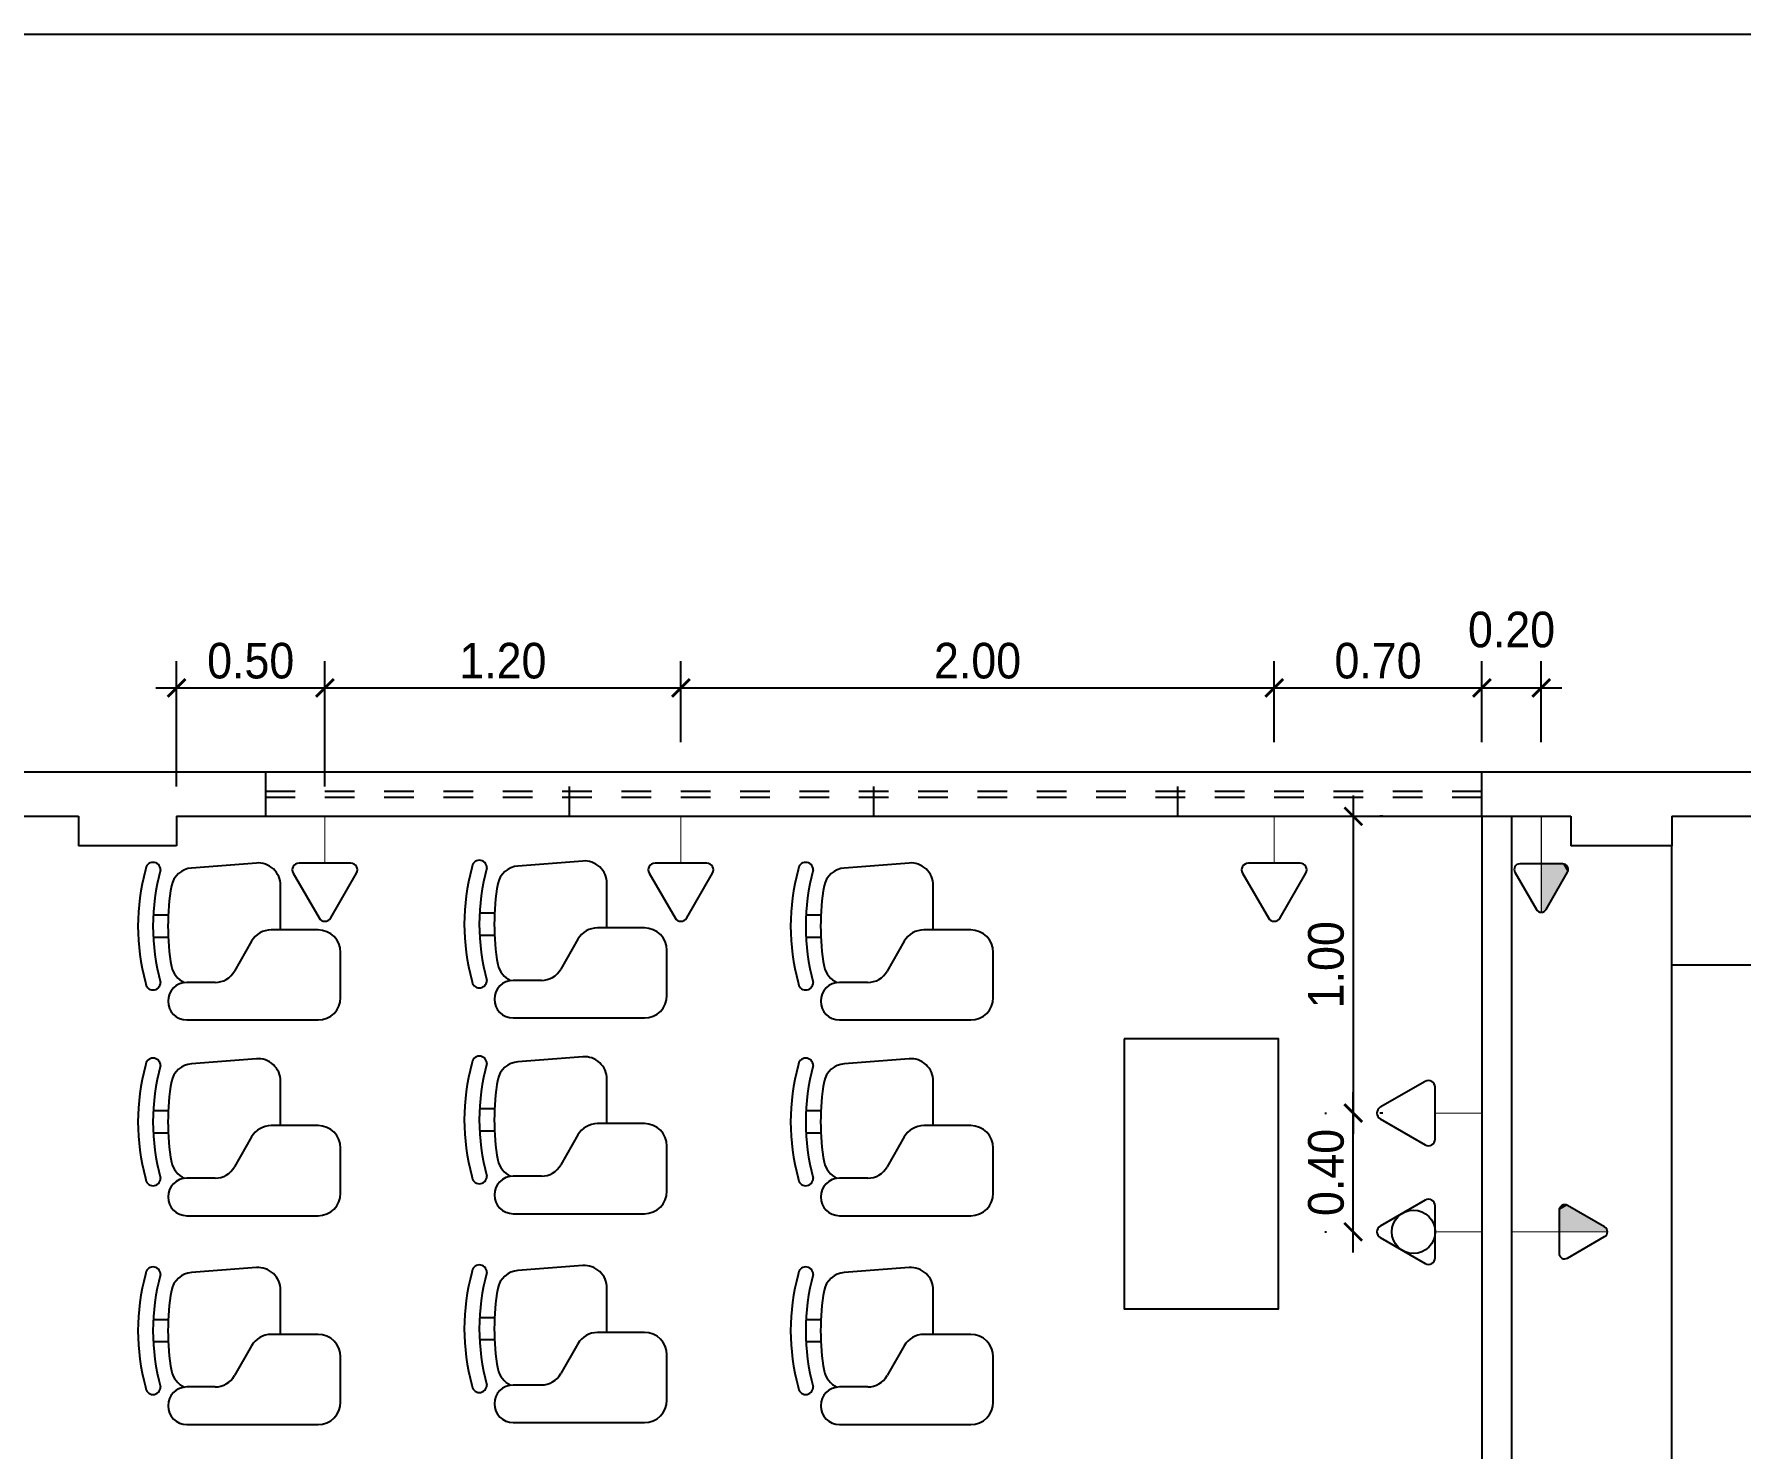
# Model space of a CAD drawing. Header units: millimetres. Extents: x 7034 to 7235, y -465 to -380.
# Drawn here: x 7133.85 to 7139.61, y -406.91 to -402.15 of the extents above; entities that cross this region are included whole.
import ezdxf

# ---------------------------------------------------------------- set-up
doc = ezdxf.new("R2010")
doc.units = ezdxf.units.MM
doc.header["$LTSCALE"] = 0.005
doc.linetypes.add('CONTINUO', pattern=[0])
doc.linetypes.add('DASHED', pattern=[19.05, 12.7, -6.35])
doc.layers.get('0').update_dxf_attribs({"linetype": 'CONTINUO'})
doc.layers.get('DEFPOINTS').update_dxf_attribs({"linetype": 'CONTINUO', "lineweight": 15})
for name, color, linetype in [('- COTAS', 12, 'Continuous'), ('0-TOMADAS', 12, 'Continuous'), ('ARQ-PEITORIAL', 4, 'Continuous'), ('ARQ_ALVENARIA', 6, 'Continuous'), ('ARQ_JANELAALTA', 150, 'DASHED'), ('NN_PISO', 8, 'Continuous')]:
    doc.layers.add(name, color=color, linetype=linetype)
doc.layers.add('0-LAYOUT', color=250, linetype='Continuous', lineweight=25)
doc.styles.add('ARQ', font='arial.ttf', dxfattribs={"width": 0.9})
doc.dimstyles.new('1-50', dxfattribs={"dimtxt": 0.12, "dimasz": 0.06, "dimexe": 0.09, "dimexo": 0.1, "dimgap": 0.03, "dimtad": 1, "dimzin": 0, "dimdsep": 46, "dimtxsty": 'ARQ', "dimblk": 'ARCHTICK', "dimcen": 0, "dimdle": 0.07, "dimclrd": 1, "dimclre": 1, "dimclrt": 7, "dimadec": 0, "dimazin": 0, "dimtm": 1e-09, "dimtfac": 1, "dimtofl": 0, "dimtmove": 2, "dimatfit": 3, "dimldrblk": 'ARCHTICK', "dimfxl": 1, "dimtolj": 1, "dimtzin": 0, "dimlwd": -1, "dimlwe": -1, "dimarcsym": 0})

# ---------------------------------------------------------------- blocks, each defined once
blk = doc.blocks.new('A$C778229A4')
at = {"layer": '0-LAYOUT', "linetype": 'Continuous'}
for p, q in [((556.6, 737.6), (252.4, 714.2)), ((670.6, 423.4), (670.6, 632.1)), ((72, 493.9), (142.4, 493.9)), ((847, 423.4), (626.1, 423.4)), ((142.4, 388.1), (72, 388.1)), ((534.2, 370.1), (454.1, 229.7)), ((952.8, 105.8), (952.8, 317.5)), ((362.2, 176.4), (229.5, 176.4)), ((229.5, 0), (847, 0))]:
    blk.add_line(p, q, dxfattribs=at)
for centre, radius, start, end in [((70.8, 705.6), 35.3, 0, 180), ((564.7, 632.1), 105.8, 0, 94.39871), ((1004.3, 441), 1004.3, 164.72346, 195.27654), ((1074.9, 441), 1004.3, 164.72346, 195.27654), ((260.5, 608.7), 105.8, 94.39871, 168.30549), ((1283.9, 441), 1142.8, 170.47649, 189.52351), ((626.1, 317.5), 105.8, 90, 150.25512), ((847, 317.5), 105.8, 0, 90), ((260.5, 273.4), 105.8, 191.69451, 247.18493), ((70.8, 176.4), 35.3, 180, 0), ((229.5, 88.2), 88.2, 90, 270), ((362.2, 282.3), 105.8, 270, 330.25512), ((847, 105.8), 105.8, 270, 0)]:
    blk.add_arc(centre, radius, start, end, dxfattribs=at)
blk = doc.blocks.new('TOMADA-H30')
blk.add_lwpolyline([(-0.1082, 0.1955), (0.1082, 0.1955, 0.57735), (0.1324, 0.2375), (0.0242, 0.4248, 0.57735), (-0.0242, 0.4248), (-0.1324, 0.2375, 0.57735)], format="xyb", close=True)
at = {"const_width": 0.005}
blk.add_lwpolyline([(0, 0.1955), (0, 0)], dxfattribs=at)
blk = doc.blocks.new('2541982')
at = {"layer": '0-TOMADAS', "xscale": 0.6451236243583418, "yscale": 0.6451236243583418, "zscale": 0.6451236243583418, "rotation": 270}
blk.add_blockref('TOMADA-H30', (3218.8519, 1440.9676), dxfattribs=at)
blk = doc.blocks.new('TOMADA-H115')
blk.add_lwpolyline([(-0.066, 0.1461), (0.066, 0.1461, 0.57735), (0.0807, 0.1717), (0.0148, 0.2859, 0.57735), (-0.0148, 0.2859), (-0.0807, 0.1717, 0.57735)], format="xyb", close=True)
blk.add_lwpolyline([(-0.066, 0.1461), (0.066, 0.1461, 0.57735), (0.0807, 0.1717), (0.0148, 0.2859, 0.57735), (-0.0148, 0.2859), (-0.0807, 0.1717, 0.57735)], format="xyb", close=True)
at = {"const_width": 0.00374}
blk.add_lwpolyline([(0, 0.2945), (0, 0)], dxfattribs=at)
for points in [[(-0.066, 0.1461), (-0.0807, 0.1717), (0, 0.1461), (0, 0.2945)], [(-0.0807, 0.1717), (0, 0.2945), (-0.0148, 0.2859)], [(-0.081, 0.1552), (-0.0807, 0.1717), (-0.083, 0.1641)], [(-0.083, 0.1641), (-0.0807, 0.1717), (-0.0822, 0.1683)], [(-0.081, 0.1552), (-0.083, 0.1641), (-0.0827, 0.1597)], [(-0.066, 0.1461), (-0.0807, 0.1717), (-0.081, 0.1552)], [(-0.081, 0.1552), (-0.066, 0.1461), (-0.0742, 0.1482)], [(-0.081, 0.1552), (-0.0742, 0.1482), (-0.0782, 0.1513)], [(-0.0742, 0.1482), (-0.066, 0.1461), (-0.0702, 0.1466)]]:
    blk.add_solid(points)
blk = doc.blocks.new('_ArchTick')
at = {"color": 0, "linetype": 'ByBlock', "const_width": 0.15}
blk.add_lwpolyline([(-0.5, -0.5), (0.5, 0.5)], dxfattribs=at)
blk = doc.blocks.new('*D61')
at = {"layer": '- COTAS', "color": 1, "transparency": 16777216}
for p, q in [((7134.3345, -404.6832), (7134.3345, -404.2607)), ((7134.8345, -404.6832), (7134.8345, -404.2607)), ((7134.2645, -404.3507), (7134.9045, -404.3507))]:
    blk.add_line(p, q, dxfattribs=at)
at = {"layer": 'DEFPOINTS', "color": 0, "transparency": 16777216}
for p in [(7134.8345, -404.3507), (7134.3345, -404.7832), (7134.8345, -404.7832)]:
    blk.add_point(p, dxfattribs=at)
at = {"layer": '- COTAS', "color": 1, "transparency": 16777216, "xscale": 0.06, "yscale": 0.06, "zscale": 0.06, "rotation": 180}
blk.add_blockref('_ArchTick', (7134.3345, -404.3507), dxfattribs=at)
at = {"layer": '- COTAS', "color": 1, "transparency": 16777216, "xscale": 0.06, "yscale": 0.06, "zscale": 0.06}
blk.add_blockref('_ArchTick', (7134.8345, -404.3507), dxfattribs=at)
at = {"layer": '- COTAS', "color": 7, "transparency": 16777216, "insert": (7134.5845, -404.2595), "char_height": 0.12, "attachment_point": 5, "style": 'ARQ'}
blk.add_mtext('\\A1;0.50', dxfattribs=at)
blk = doc.blocks.new('*D62')
at = {"layer": '- COTAS', "color": 1, "transparency": 16777216}
for p, q in [((7134.8345, -404.6832), (7134.8345, -404.2607)), ((7136.0345, -404.5332), (7136.0345, -404.2607)), ((7134.7645, -404.3507), (7136.1045, -404.3507))]:
    blk.add_line(p, q, dxfattribs=at)
at = {"layer": 'DEFPOINTS', "color": 0, "transparency": 16777216}
for p in [(7136.0345, -404.3507), (7136.0345, -404.6332), (7134.8345, -404.7832)]:
    blk.add_point(p, dxfattribs=at)
at = {"layer": '- COTAS', "color": 1, "transparency": 16777216, "xscale": 0.06, "yscale": 0.06, "zscale": 0.06, "rotation": 180}
blk.add_blockref('_ArchTick', (7134.8345, -404.3507), dxfattribs=at)
at = {"layer": '- COTAS', "color": 1, "transparency": 16777216, "xscale": 0.06, "yscale": 0.06, "zscale": 0.06}
blk.add_blockref('_ArchTick', (7136.0345, -404.3507), dxfattribs=at)
at = {"layer": '- COTAS', "color": 7, "transparency": 16777216, "insert": (7135.4345, -404.2595), "char_height": 0.12, "attachment_point": 5, "style": 'ARQ'}
blk.add_mtext('\\A1;1.20', dxfattribs=at)
blk = doc.blocks.new('*D63')
at = {"layer": '- COTAS', "color": 1, "transparency": 16777216}
for p, q in [((7136.0345, -404.5332), (7136.0345, -404.2607)), ((7138.0345, -404.5332), (7138.0345, -404.2607)), ((7135.9645, -404.3507), (7138.1045, -404.3507))]:
    blk.add_line(p, q, dxfattribs=at)
at = {"layer": 'DEFPOINTS', "color": 0, "transparency": 16777216}
for p in [(7138.0345, -404.3507), (7136.0345, -404.6332), (7138.0345, -404.6332)]:
    blk.add_point(p, dxfattribs=at)
at = {"layer": '- COTAS', "color": 1, "transparency": 16777216, "xscale": 0.06, "yscale": 0.06, "zscale": 0.06, "rotation": 180}
blk.add_blockref('_ArchTick', (7136.0345, -404.3507), dxfattribs=at)
at = {"layer": '- COTAS', "color": 1, "transparency": 16777216, "xscale": 0.06, "yscale": 0.06, "zscale": 0.06}
blk.add_blockref('_ArchTick', (7138.0345, -404.3507), dxfattribs=at)
at = {"layer": '- COTAS', "color": 7, "transparency": 16777216, "insert": (7137.0345, -404.2595), "char_height": 0.12, "attachment_point": 5, "style": 'ARQ'}
blk.add_mtext('\\A1;2.00', dxfattribs=at)
blk = doc.blocks.new('*D64')
at = {"layer": '- COTAS', "color": 1, "transparency": 16777216}
for p, q in [((7138.0345, -404.5332), (7138.0345, -404.2607)), ((7138.7345, -404.5332), (7138.7345, -404.2607)), ((7137.9645, -404.3507), (7138.8045, -404.3507))]:
    blk.add_line(p, q, dxfattribs=at)
at = {"layer": 'DEFPOINTS', "color": 0, "transparency": 16777216}
for p in [(7138.7345, -404.3507), (7138.0345, -404.6332), (7138.7345, -404.6332)]:
    blk.add_point(p, dxfattribs=at)
at = {"layer": '- COTAS', "color": 1, "transparency": 16777216, "xscale": 0.06, "yscale": 0.06, "zscale": 0.06, "rotation": 180}
blk.add_blockref('_ArchTick', (7138.0345, -404.3507), dxfattribs=at)
at = {"layer": '- COTAS', "color": 1, "transparency": 16777216, "xscale": 0.06, "yscale": 0.06, "zscale": 0.06}
blk.add_blockref('_ArchTick', (7138.7345, -404.3507), dxfattribs=at)
at = {"layer": '- COTAS', "color": 7, "transparency": 16777216, "insert": (7138.3845, -404.2595), "char_height": 0.12, "attachment_point": 5, "style": 'ARQ'}
blk.add_mtext('\\A1;0.70', dxfattribs=at)
blk = doc.blocks.new('*D65')
at = {"layer": '- COTAS', "color": 1, "transparency": 16777216}
for p, q in [((7138.7345, -404.5332), (7138.7345, -404.2607)), ((7138.9345, -404.5332), (7138.9345, -404.2607)), ((7138.6645, -404.3507), (7139.0045, -404.3507))]:
    blk.add_line(p, q, dxfattribs=at)
at = {"layer": 'DEFPOINTS', "color": 0, "transparency": 16777216}
for p in [(7138.9345, -404.3507), (7138.7345, -404.6332), (7138.9345, -404.6332)]:
    blk.add_point(p, dxfattribs=at)
at = {"layer": '- COTAS', "color": 1, "transparency": 16777216, "xscale": 0.06, "yscale": 0.06, "zscale": 0.06, "rotation": 180}
blk.add_blockref('_ArchTick', (7138.7345, -404.3507), dxfattribs=at)
at = {"layer": '- COTAS', "color": 1, "transparency": 16777216, "xscale": 0.06, "yscale": 0.06, "zscale": 0.06}
blk.add_blockref('_ArchTick', (7138.9345, -404.3507), dxfattribs=at)
at = {"layer": '- COTAS', "color": 7, "transparency": 16777216, "insert": (7138.8345, -404.1545), "char_height": 0.12, "attachment_point": 5, "style": 'ARQ'}
blk.add_mtext('\\A1;0.20', dxfattribs=at)
blk = doc.blocks.new('*D214')
at = {"layer": 'DEFPOINTS', "color": 0, "transparency": 16777216}
for p in [(7138.3008, -404.7832), (7138.3008, -405.7832), (7138.3008, -405.7832)]:
    blk.add_point(p, dxfattribs=at)
at = {"layer": 'NN_PISO', "color": 1, "transparency": 16777216}
for p, q in [((7138.3008, -404.7132), (7138.3008, -405.8532)), ((7138.4008, -404.7832), (7138.3908, -404.7832)), ((7138.4008, -405.7832), (7138.3908, -405.7832))]:
    blk.add_line(p, q, dxfattribs=at)
at = {"layer": 'NN_PISO', "color": 1, "transparency": 16777216, "xscale": 0.06, "yscale": 0.06, "zscale": 0.06}
for p, rotation in [((7138.3008, -404.7832), 90), ((7138.3008, -405.7832), 270)]:
    blk.add_blockref('_ArchTick', p, dxfattribs=dict(at, rotation=rotation))
at = {"layer": 'NN_PISO', "color": 7, "transparency": 16777216, "insert": (7138.2095, -405.2832), "char_height": 0.12, "attachment_point": 5, "rotation": 90, "style": 'ARQ'}
blk.add_mtext('\\A1;1.00', dxfattribs=at)
blk = doc.blocks.new('*D215')
at = {"layer": 'DEFPOINTS', "color": 0, "transparency": 16777216}
for p in [(7138.3008, -405.7832), (7138.3048, -405.7832), (7138.3048, -406.1832)]:
    blk.add_point(p, dxfattribs=at)
at = {"layer": 'NN_PISO', "color": 1, "transparency": 16777216}
for p, q in [((7138.3008, -406.2532), (7138.3008, -405.7132)), ((7138.2048, -405.7832), (7138.2108, -405.7832)), ((7138.2048, -406.1832), (7138.2108, -406.1832))]:
    blk.add_line(p, q, dxfattribs=at)
at = {"layer": 'NN_PISO', "color": 1, "transparency": 16777216, "xscale": 0.06, "yscale": 0.06, "zscale": 0.06}
for p, rotation in [((7138.3008, -405.7832), 90), ((7138.3008, -406.1832), 270)]:
    blk.add_blockref('_ArchTick', p, dxfattribs=dict(at, rotation=rotation))
at = {"layer": 'NN_PISO', "color": 7, "transparency": 16777216, "insert": (7138.2095, -405.9832), "char_height": 0.12, "attachment_point": 5, "rotation": 90, "style": 'ARQ'}
blk.add_mtext('\\A1;0.40', dxfattribs=at)

msp = doc.modelspace()

# ---------------------------------------------------------------- linework, layer by layer
msp.add_lwpolyline([(7145.1864, -402.1477), (7145.1864, -416.9977), (7124.1864, -416.9977), (7124.1864, -402.1477)], close=True)
at = {"layer": '0-LAYOUT'}
for p, q in [((7139.3745, -407.5832), (7139.3745, -404.8832)), ((7139.3745, -405.2832), (7144.3045, -405.2832))]:
    msp.add_line(p, q, dxfattribs=at)
msp.add_lwpolyline([(7137.5285, -405.5332), (7137.5285, -406.4432), (7138.0485, -406.4432), (7138.0485, -405.5332)], close=True, dxfattribs=at)
at = {"layer": '0-TOMADAS'}
msp.add_circle((7138.5039, -406.1832), 0.0729, dxfattribs=at)
at = {"layer": 'ARQ-PEITORIAL'}
for p, q in [((7138.7345, -404.7832), (7138.7345, -407.5832)), ((7138.8345, -404.7832), (7138.8345, -407.5832))]:
    msp.add_line(p, q, dxfattribs=at)
at = {"layer": 'ARQ_ALVENARIA'}
for p, q in [((7128.2245, -404.6332), (7144.4545, -404.6332)), ((7134.6345, -404.6332), (7134.6345, -404.7832)), ((7138.7345, -404.7832), (7138.7345, -404.6332)), ((7129.0845, -404.7832), (7134.0045, -404.7832)), ((7134.0045, -404.7832), (7134.0045, -404.8832)), ((7134.3345, -404.7832), (7134.6345, -404.7832)), ((7134.3345, -404.7832), (7134.3345, -404.8832)), ((7134.6345, -404.7832), (7138.7345, -404.7832)), ((7138.7345, -404.7832), (7139.0345, -404.7832)), ((7139.0345, -404.7832), (7139.0345, -404.8832)), ((7139.3745, -404.7832), (7144.0245, -404.7832)), ((7139.3745, -404.7832), (7139.3745, -404.8832)), ((7134.3345, -404.8832), (7134.0045, -404.8832)), ((7139.3745, -404.8832), (7139.0345, -404.8832))]:
    msp.add_line(p, q, dxfattribs=at)
at = {"layer": 'ARQ_JANELAALTA', "ltscale": 0.5}
for p, q in [((7135.6595, -404.7832), (7135.6595, -404.6332)), ((7136.6845, -404.7832), (7136.6845, -404.6332)), ((7137.7095, -404.7832), (7137.7095, -404.6332)), ((7134.6345, -404.6982), (7138.7345, -404.6982)), ((7134.6345, -404.7182), (7138.7345, -404.7182))]:
    msp.add_line(p, q, dxfattribs=at)
for p in [(7135.6595, -404.7832), (7136.6845, -404.7832), (7137.7095, -404.7832)]:
    msp.add_point(p, dxfattribs=at)

# ---------------------------------------------------------------- block references
at = {"xscale": 1.249890158726032, "yscale": 1.249890158726032, "zscale": 1.249890158726032}
for p, rotation in [((5333.7833, 3618.4281), 269.9999999998979), ((5334.9833, 3618.4281), 269.9999999998979), ((5336.9833, 3618.4281), 269.999999999842), ((11161.9458, 1395.268), 179.999999999693), ((11161.9458, 1394.868), 179.9999999998651)]:
    msp.add_blockref('2541982', p, dxfattribs=dict(at, rotation=rotation))
at = {"layer": '0-LAYOUT', "xscale": 0.0007168438189785798, "yscale": 0.0007168438189785798, "zscale": 0.0007168438189785798}
for p in [(7134.2045, -405.4694), (7135.3045, -405.4626), (7136.4045, -405.4694), (7134.2045, -406.1289), (7135.3045, -406.1222), (7136.4045, -406.1289), (7134.2045, -406.8325), (7135.3045, -406.8258), (7136.4045, -406.8325)]:
    msp.add_blockref('A$C778229A4', p, dxfattribs=at)
at = {"layer": '0-TOMADAS', "xscale": 1.097539416742506, "yscale": 1.097539416742506, "zscale": 1.097539416742506}
for p, rotation in [((7138.9345, -404.7832), 180), ((7138.8345, -406.1832), 269.9999999999999)]:
    msp.add_blockref('TOMADA-H115', p, dxfattribs=dict(at, rotation=rotation))

# ---------------------------------------------------------------- dimensions: what is measured, and where the dimension line sits
at = {"layer": '- COTAS'}
for base, p1, p2, picture, middle in [((7138.9345, -404.3507), (7138.7345, -404.6332), (7138.9345, -404.6332), '*D65', (7138.8345, -404.1545)), ((7134.8345, -404.3507), (7134.3345, -404.7832), (7134.8345, -404.7832), '*D61', (7134.5845, -404.2595)), ((7136.0345, -404.3507), (7134.8345, -404.7832), (7136.0345, -404.6332), '*D62', (7135.4345, -404.2595)), ((7138.0345, -404.3507), (7136.0345, -404.6332), (7138.0345, -404.6332), '*D63', (7137.0345, -404.2595)), ((7138.7345, -404.3507), (7138.0345, -404.6332), (7138.7345, -404.6332), '*D64', (7138.3845, -404.2595))]:
    dim = msp.add_linear_dim(base=base, p1=p1, p2=p2, dimstyle='1-50', dxfattribs=at)
    dim.commit()
    dim.dimension.update_dxf_attribs({"geometry": picture, "text_midpoint": middle})
at = {"layer": 'NN_PISO'}
for p1, p2, picture, middle in [((7138.3008, -404.7832), (7138.3008, -405.7832), '*D214', (7138.2095, -405.2832)), ((7138.3048, -406.1832), (7138.3048, -405.7832), '*D215', (7138.2095, -405.9832))]:
    dim = msp.add_linear_dim(base=(7138.3008, -405.7832), p1=p1, p2=p2, angle=90, dimstyle='1-50', dxfattribs=at)
    dim.commit()
    dim.dimension.update_dxf_attribs({"geometry": picture, "text_midpoint": middle})

doc.saveas('drawing.dxf')
